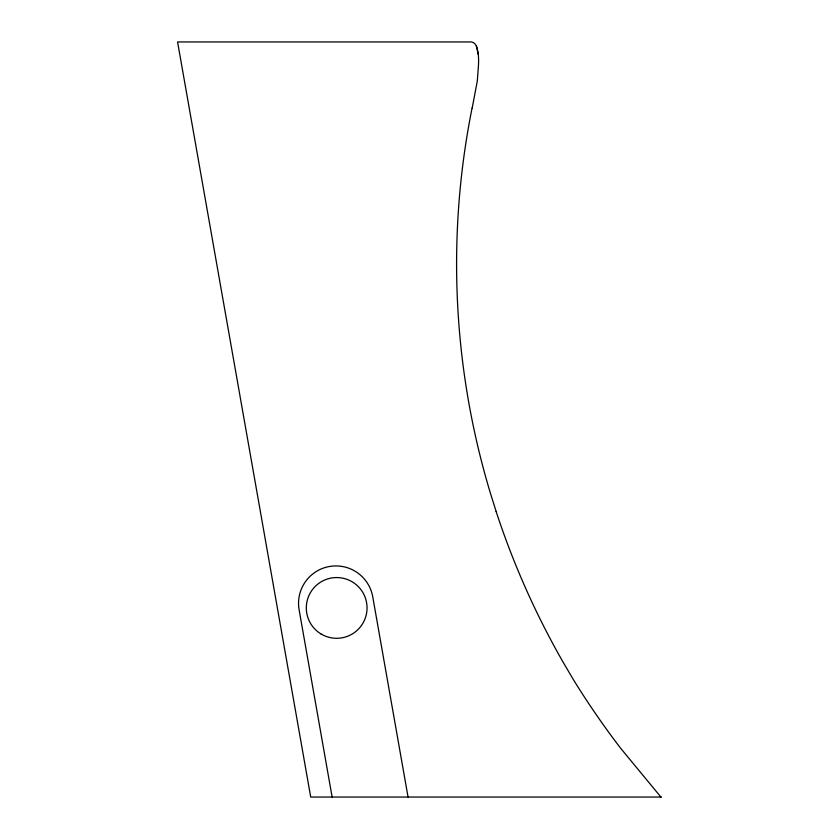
<?xml version="1.0" encoding="UTF-8"?>
<svg xmlns="http://www.w3.org/2000/svg" width="839" height="839" viewBox="0 0 839 839"><rect width="100%" height="100%" fill="white"/><g stroke="black" fill="none" stroke-linecap="round" stroke-linejoin="round"><path stroke-width="1.26" d="M472.189 108.053L477.286 81.152L478.398 66.501A51.672 14.232 -75.2 0 0 478.293 54.493L476.416 46.281M661.426 797.05L310.713 797.05L177.574 41.95L471.528 41.95C477.024 42.936 477.58 50.067 478.303 54.483M660.912 797.05L620.755 748.409A833.096 833.096 0 0 1 573.362 679.59L562.854 661.74A813.285 813.285 0 0 1 496.101 511.444M496.122 511.433L489.997 491.864A793.495 793.495 0 0 1 472.084 108.032M408.058 797.05L372.747 596.823A37.388 37.388 0 0 0 329.433 566.493A37.388 37.388 0 0 0 299.114 609.806L332.129 797.05M320.918 633.896A30.382 30.382 0 0 0 367.042 608.59A30.382 30.382 0 0 0 322.061 581.291A30.382 30.382 0 0 0 320.918 633.896"/></g></svg>
